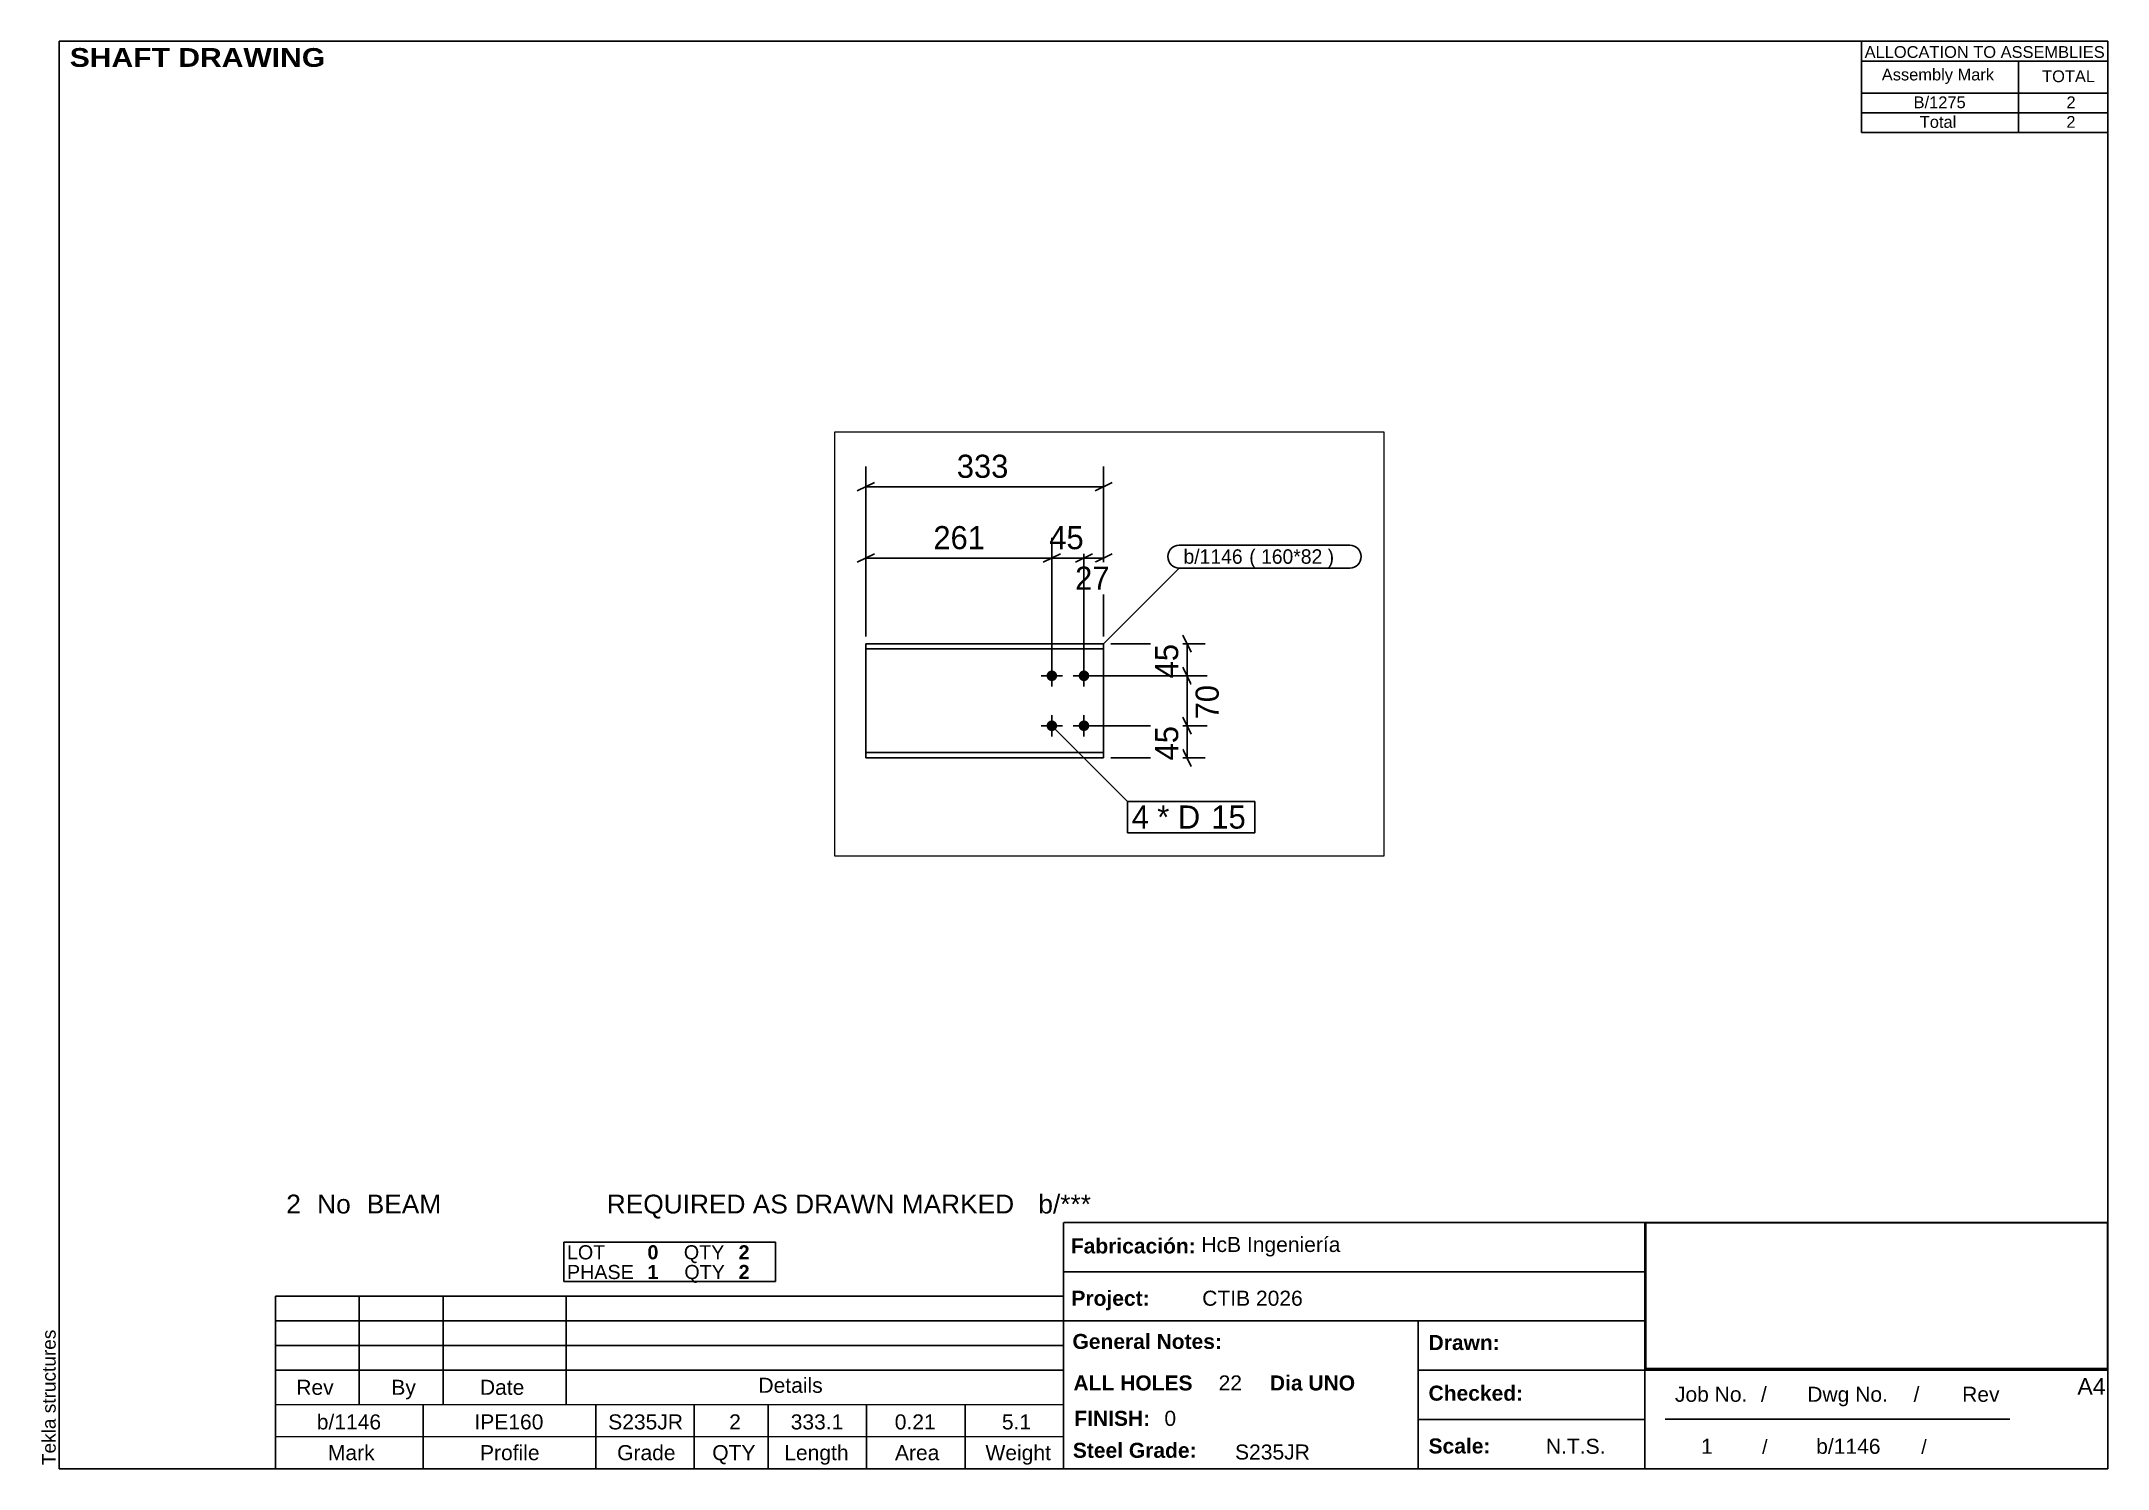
# Paper-space layout 'Layout1' of a CAD drawing. Header units: millimetres. Extents: x 2 to 292, y 5 to 205.
# The model-space entities are those that its viewports show. They can reach past a viewport. Long polylines and large blocks are cut down to what shows.
import ezdxf

# ---------------------------------------------------------------- set-up
doc = ezdxf.new("R2010")
doc.units = ezdxf.units.MM
doc.layers.add('Viewport layer', color=7, linetype='Continuous', plot=False)
doc.styles.add('Arial', font='ARIAL.TTF', dxfattribs={"height": 0.2})
doc.styles.add('Arial Black', font='ARIBLK.TTF', dxfattribs={"height": 0.2})
doc.styles.add('Arial Bold', font='ARIALBD.TTF', dxfattribs={"height": 0.2})
doc.styles.add('Comic Sans MS', font='COMIC.TTF', dxfattribs={"height": 0.2})

msp = doc.modelspace()

# ---------------------------------------------------------------- hatches: boundary and pattern name
at = {"linetype": 'Continuous'}
for points in [[(297.1, 252.1, -1), (312.1, 252.1, -1)], [(342.1, 252.1, -1), (357.1, 252.1, -1)], [(297.1, 182.1, -1), (312.1, 182.1, -1)], [(342.1, 182.1, -1), (357.1, 182.1, -1)]]:
    msp.add_hatch(color=3, dxfattribs=at).paths.add_polyline_path(points)

# ---------------------------------------------------------------- linework, layer by layer
at = {"color": 8, "linetype": 'Continuous'}
for p, q in [((56, 523.1), (32, 511.1)), ((44, 307.1), (44, 545.5)), ((365.1, 511.1), (389.1, 523.1)), ((377.1, 307.1), (377.1, 545.5)), ((44, 517.1), (377.1, 517.1)), ((44, 307.1), (44, 445.5)), ((304.6, 262.1), (304.6, 445.5)), ((349.6, 262.1), (349.6, 442.7)), ((377.1, 307.1), (377.1, 442.7)), ((56, 423.1), (32, 411.1)), ((337.6, 411.1), (361.6, 423.1)), ((349.6, 417.1), (377.1, 417.1)), ((389.1, 423.1), (365.1, 411.1)), ((387.1, 297.1), (519.6, 297.1)), ((488, 309.1), (500, 285.1)), ((494, 252.1), (494, 297.1)), ((500, 240.1), (488, 264.1)), ((359.6, 252.1), (519.6, 252.1)), ((359.6, 182.1), (522.4, 182.1)), ((500, 170.1), (488, 194.1)), ((500, 125.1), (488, 149.1)), ((387.1, 137.1), (519.6, 137.1))]:
    msp.add_line(p, q, dxfattribs=at)
at = {"color": 7, "linetype": 'Continuous'}
for p, q in [((44, 137.1), (44, 297.1)), ((44, 297.1), (377.1, 297.1)), ((377.1, 289.7), (44, 289.7)), ((377.1, 297.1), (377.1, 137.1)), ((377.1, 144.5), (44, 144.5)), ((377.1, 137.1), (44, 137.1)), ((589, 32), (589, 76))]:
    msp.add_line(p, q, dxfattribs=at)
at = {"color": 3, "linetype": 'Continuous'}
for p, q in [((304.6, 237.1), (304.6, 267.1)), ((349.6, 237.1), (349.6, 267.1)), ((289.6, 252.1), (319.6, 252.1)), ((334.6, 252.1), (364.6, 252.1)), ((289.6, 182.1), (319.6, 182.1)), ((304.6, 167.1), (304.6, 197.1)), ((334.6, 182.1), (364.6, 182.1)), ((349.6, 167.1), (349.6, 197.1))]:
    msp.add_line(p, q, dxfattribs=at)

# ---------------------------------------------------------------- wipeouts: each hides what was drawn before it
at = {"color": 0}
for points in [[(575.2, 409.1), (575.2, 429.1), (489.1, 429.1), (489.1, 409.1)], [(442.7, 38), (442.7, 70), (416.6, 70), (416.6, 38)]]:
    msp.add_wipeout(points, dxfattribs=at)

# ---------------------------------------------------------------- next in the draw order: wipeouts: each hides what was drawn before it
for points in [[(256, 523.1), (256, 567.9), (165, 567.9), (165, 523.1)], [(395.8, 366.3), (395.8, 411.1), (330.8, 411.1), (330.8, 366.3)], [(575.2, 409.1), (575.2, 429.1), (489.1, 429.1), (489.1, 409.1)], [(488, 307), (443.2, 307), (443.2, 242.1), (488, 242.1)], [(442.7, 38), (442.7, 70), (416.6, 70), (416.6, 38)]]:
    msp.add_wipeout(points, dxfattribs=at)

# ---------------------------------------------------------------- next in the draw order: linework, layer by layer
at = {"color": 8, "linetype": 'Continuous'}
for p, q in [((349.6, 262.1), (349.6, 445.5)), ((292.6, 411.1), (316.6, 423.1)), ((304.6, 417.1), (349.6, 417.1)), ((361.6, 423.1), (337.6, 411.1)), ((488, 264.1), (500, 240.1)), ((359.6, 252.1), (522.4, 252.1)), ((494, 182.1), (494, 252.1))]:
    msp.add_line(p, q, dxfattribs=at)
at = {"color": 7, "linetype": 'Continuous'}
for p, q in [((377.1, 297.1), (483.1, 403.1)), ((304.6, 182.1), (410.6, 76)), ((410.6, 32), (410.6, 76))]:
    msp.add_line(p, q, dxfattribs=at)
msp.add_arc((483.1, 419.1), 16, 90, 270, dxfattribs=at)

# ---------------------------------------------------------------- next in the draw order: texts
at = {"color": 3, "style": 'Comic Sans MS'}
for s, p in [('333', (171.4, 529.5)), ('27', (337.2, 372.7))]:
    msp.add_text(s, height=32.38, dxfattribs=at).set_placement(p)
msp.add_text('45', height=32.38, rotation=90.0002, dxfattribs=at).set_placement((481.6, 248.5))

# ---------------------------------------------------------------- next in the draw order: wipeouts: each hides what was drawn before it
at = {"color": 0}
for points in [[(716, 409.1), (716, 429.1), (581.2, 429.1), (581.2, 409.1)], [(518.5, 38), (518.5, 70), (452.3, 70), (452.3, 38)]]:
    msp.add_wipeout(points, dxfattribs=at)

# ---------------------------------------------------------------- next in the draw order: wipeouts: each hides what was drawn before it
for points in [[(359.5, 423.1), (359.5, 467.9), (294.6, 467.9), (294.6, 423.1)], [(716, 409.1), (716, 429.1), (581.2, 429.1), (581.2, 409.1)], [(544.8, 249.5), (500, 249.5), (500, 184.6), (544.8, 184.6)], [(518.5, 38), (518.5, 70), (452.3, 70), (452.3, 38)]]:
    msp.add_wipeout(points, dxfattribs=at)

# ---------------------------------------------------------------- next in the draw order: linework, layer by layer
at = {"color": 8, "linetype": 'Continuous'}
for p, q in [((304.6, 262.1), (304.6, 445.5)), ((44, 417.1), (304.6, 417.1)), ((292.6, 411.1), (316.6, 423.1)), ((359.6, 182.1), (519.6, 182.1)), ((488, 194.1), (500, 170.1)), ((494, 137.1), (494, 182.1))]:
    msp.add_line(p, q, dxfattribs=at)
at = {"color": 7, "linetype": 'Continuous'}
for p, q in [((483.1, 435.1), (722, 435.1)), ((483.1, 403.1), (722, 403.1))]:
    msp.add_line(p, q, dxfattribs=at)
msp.add_arc((722, 419.1), 16, 270, 90, dxfattribs=at)

# ---------------------------------------------------------------- next in the draw order: texts
at = {"color": 3, "style": 'Comic Sans MS'}
for s, height, p in [('45', 32.38, (301, 429.5)), ('b/1146', 20.23, (489.1, 409.1)), ('(\xa0160*82\xa0) ', 20.234, (581.2, 409.1)), ('4', 32.4, (416.6, 38)), ('* D', 32.38, (452.3, 38))]:
    msp.add_text(s, height=height, dxfattribs=at).set_placement(p)
msp.add_text('70', height=32.38, rotation=90.0002, dxfattribs=at).set_placement((538.4, 191))

# ---------------------------------------------------------------- next in the draw order: wipeouts: each hides what was drawn before it
at = {"color": 0}
msp.add_wipeout([(573.4, 38), (573.4, 70), (528.1, 70), (528.1, 38)], dxfattribs=at)

# ---------------------------------------------------------------- next in the draw order: wipeouts: each hides what was drawn before it
for points in [[(216.4, 423.1), (216.4, 467.9), (132.2, 467.9), (132.2, 423.1)], [(488, 192), (443.2, 192), (443.2, 127.1), (488, 127.1)], [(573.4, 38), (573.4, 70), (528.1, 70), (528.1, 38)]]:
    msp.add_wipeout(points, dxfattribs=at)

# ---------------------------------------------------------------- next in the draw order: linework, layer by layer
at = {"color": 7, "linetype": 'Continuous'}
for p, q in [((410.6, 76), (589, 76)), ((410.6, 32), (589, 32))]:
    msp.add_line(p, q, dxfattribs=at)

# ---------------------------------------------------------------- next in the draw order: texts
at = {"color": 3, "style": 'Comic Sans MS'}
for s, p in [('261', (138.6, 429.5)), ('15', (528.1, 38))]:
    msp.add_text(s, height=32.38, dxfattribs=at).set_placement(p)
msp.add_text('45', height=32.38, rotation=90.0002, dxfattribs=at).set_placement((481.6, 133.5))

psp = doc.layouts.get("Layout1")

# ---------------------------------------------------------------- linework, layer by layer
at = {"color": 5, "linetype": 'Continuous'}
for p, q in [((292, 205), (5, 205)), ((5, 205), (5, 5)), ((292, 5), (292, 205)), ((5, 5), (292, 5))]:
    psp.add_line(p, q, dxfattribs=at)
at = {"color": 7, "linetype": 'Continuous'}
for p, q in [((257.51, 205), (257.51, 197.75)), ((257.57, 202.24), (292, 202.24)), ((279.49, 202.24), (279.49, 197.75)), ((257.51, 197.75), (257.51, 195)), ((257.57, 197.75), (292, 197.75)), ((279.49, 197.75), (279.49, 195)), ((257.51, 192.23), (257.51, 194.99)), ((257.54, 194.99), (292, 194.99)), ((279.49, 192.23), (279.49, 194.99)), ((257.51, 192.23), (292, 192.23)), ((145.72, 5), (145.72, 39.5)), ((145.75, 39.5), (292, 39.5)), ((227.14, 5), (227.14, 39.5)), ((75.68, 36.74), (105.35, 36.74)), ((75.68, 36.74), (75.68, 33.98)), ((105.35, 36.74), (105.35, 33.98)), ((75.68, 33.98), (75.68, 31.22)), ((105.35, 33.98), (105.35, 31.22)), ((145.72, 32.6), (227.14, 32.6)), ((35.31, 13.97), (35.31, 29.15)), ((35.31, 29.15), (145.71, 29.15)), ((47.04, 13.97), (47.04, 29.15)), ((58.77, 13.97), (58.77, 29.15)), ((75.68, 31.22), (105.35, 31.22)), ((76.02, 13.97), (76.02, 29.15)), ((145.71, 13.97), (145.71, 29.15)), ((35.31, 25.7), (145.71, 25.7)), ((145.72, 25.7), (227.14, 25.7)), ((195.4, 5), (195.4, 25.7)), ((35.31, 22.25), (145.71, 22.25)), ((35.31, 18.8), (145.71, 18.8)), ((195.4, 18.8), (292, 18.8)), ((35.31, 13.96), (145.71, 13.97)), ((35.31, 9.49), (35.31, 13.96)), ((56.01, 9.49), (56.01, 13.97)), ((80.16, 9.49), (80.16, 13.97)), ((93.96, 9.49), (93.96, 13.97)), ((104.31, 9.49), (104.31, 13.97)), ((118.11, 9.49), (118.11, 13.97)), ((131.91, 9.49), (131.91, 13.97)), ((195.4, 11.9), (227.14, 11.9)), ((229.99, 11.92), (278.29, 11.92)), ((35.31, 9.48), (145.72, 9.49)), ((35.31, 5), (35.31, 9.48)), ((56.01, 5), (56.01, 9.48)), ((80.16, 5), (80.16, 9.48)), ((93.96, 5), (93.96, 9.48)), ((104.31, 5), (104.31, 9.48)), ((118.11, 5), (118.11, 9.48)), ((131.91, 5), (131.91, 9.48))]:
    psp.add_line(p, q, dxfattribs=at)
at = {"color": 2, "linetype": 'Continuous'}
for p, q in [((227.28, 39.46), (291.86, 39.46)), ((227.29, 19.02), (227.29, 39.46)), ((291.96, 19.03), (291.96, 39.47)), ((227.28, 19.03), (291.86, 19.03))]:
    psp.add_line(p, q, dxfattribs=at)

# ---------------------------------------------------------------- texts
at = {"color": 7}
for s, height, style, p in [(' SHAFT DRAWING', 2.6342, 'Arial Black', (5.3, 201.42)), ('ALLOCATION TO ASSEMBLIES', 1.6475, 'Arial', (257.95, 202.68)), ('Assembly Mark', 1.6475, 'Arial', (260.35, 199.52)), ('TOTAL', 1.648, 'Arial', (282.81, 199.28)), ('2', 2.64, 'Arial', (36.8, 40.76)), ('REQUIRED AS DRAWN MARKED', 2.636, 'Arial', (81.71, 40.76)), ('b/***', 2.636, 'Arial', (142.18, 40.76)), ('No', 2.636, 'Arial', (41.13, 40.76)), ('BEAM', 2.636, 'Arial', (48.08, 40.76)), ('b/1146', 2.109, 'Arial', (41.08, 10.5)), ('IPE160', 2.109, 'Arial', (63.17, 10.5)), ('S235JR', 2.109, 'Arial', (81.91, 10.5)), ('2', 2.11, 'Arial', (98.86, 10.5)), ('333.1', 2.109, 'Arial', (107.48, 10.5)), ('0.21', 2.109, 'Arial', (122.06, 10.5)), ('5.1', 2.109, 'Arial', (137.07, 10.5)), ('FINISH:', 2.107, 'Arial Bold', (147.22, 11)), ('0', 2.11, 'Arial', (159.84, 11))]:
    psp.add_text(s, height=height, dxfattribs=dict(at, style=style)).set_placement(p)
at = {"color": 7, "linetype": 'Continuous'}
for s, height, style, p in [('B/1275', 1.648, 'Arial', (264.81, 195.63)), ('2', 1.65, 'Arial', (286.23, 195.63)), ('Total', 1.648, 'Arial', (265.67, 192.88)), ('2', 1.65, 'Arial', (286.21, 192.88)), ('LOT', 1.977, 'Arial', (76.13, 34.33)), ('0', 1.98, 'Arial Bold', (87.41, 34.33)), ('QTY', 1.977, 'Arial', (92.51, 34.33)), ('2', 1.98, 'Arial Bold', (100.18, 34.33)), ('Fabricación:', 2.1074, 'Arial Bold', (146.73, 35.16)), ('HcB Ingeniería', 2.1088, 'Arial', (165.02, 35.36)), ('PHASE', 1.977, 'Arial', (76.13, 31.57)), ('1', 1.98, 'Arial Bold', (87.41, 31.57)), ('QTY', 1.977, 'Arial', (92.58, 31.57)), ('2', 1.98, 'Arial Bold', (100.18, 31.57)), ('Project:', 2.107, 'Arial Bold', (146.81, 27.83)), ('CTIB 2026', 2.109, 'Arial', (165.14, 27.83)), ('General Notes:', 2.1074, 'Arial Bold', (146.96, 21.78)), ('Drawn:', 2.107, 'Arial Bold', (196.85, 21.62)), ('Rev', 2.109, 'Arial', (38.21, 15.35)), ('By', 2.109, 'Arial', (51.53, 15.35)), ('Date', 2.109, 'Arial', (63.94, 15.35)), ('Details', 2.109, 'Arial', (102.96, 15.63)), ('ALL HOLES', 2.107, 'Arial Bold', (147.1, 15.96)), ('22', 2.109, 'Arial', (167.43, 15.96)), ('Dia UNO', 2.107, 'Arial Bold', (174.62, 15.96)), ('A4', 2.307, 'Arial', (287.76, 15.38)), ('Checked:', 2.107, 'Arial Bold', (196.85, 14.53)), ('Job No.', 2.109, 'Arial', (231.37, 14.37)), ('/', 2.11, 'Arial', (243.42, 14.37)), ('Dwg No.', 2.109, 'Arial', (249.91, 14.37)), ('/', 2.11, 'Arial', (264.81, 14.37)), ('Rev', 2.109, 'Arial', (271.61, 14.37)), ('Steel Grade:', 2.1074, 'Arial Bold', (147.01, 6.52)), ('Scale:', 2.107, 'Arial Bold', (196.85, 7.13)), ('N.T.S.', 2.109, 'Arial', (213.29, 7.08)), ('1', 2.11, 'Arial', (235.04, 7.08)), ('/', 1.98, 'Arial', (243.58, 7.08)), ('b/1146', 2.109, 'Arial', (251.16, 7.08)), ('/', 1.98, 'Arial', (265.88, 7.08)), ('Mark', 2.109, 'Arial', (42.64, 6.19)), ('Profile', 2.109, 'Arial', (63.95, 6.19)), ('Grade', 2.109, 'Arial', (83.16, 6.19)), ('QTY', 2.109, 'Arial', (96.49, 6.19)), ('Length', 2.109, 'Arial', (106.58, 6.19)), ('Area', 2.109, 'Arial', (122.09, 6.19)), ('Weight', 2.109, 'Arial', (134.77, 6.19)), ('S235JR', 2.109, 'Arial', (169.74, 6.28))]:
    psp.add_text(s, height=height, dxfattribs=dict(at, style=style)).set_placement(p)
at = {"color": 174, "linetype": 'Continuous', "style": 'Arial'}
psp.add_text('Tekla structures', height=1.9102, rotation=90, dxfattribs=at).set_placement((4.5, 5.5))

# ---------------------------------------------------------------- viewports
at = {"layer": 'Viewport layer', "view_target_point": (385, 296.73)}
psp.add_viewport(center=(152.11, 120.56), size=(77, 59.3465), view_center_point=(0, 0), view_height=593.465, dxfattribs=at)

doc.saveas('drawing.dxf')
